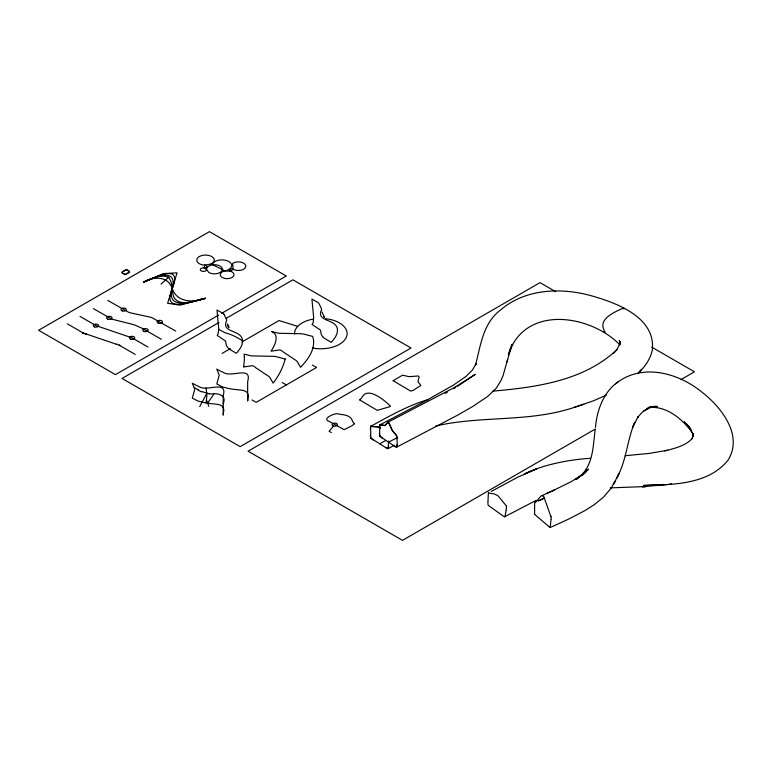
<?xml version="1.0" encoding="UTF-8"?>
<svg xmlns="http://www.w3.org/2000/svg" width="772" height="772" viewBox="0 0 772 772"><rect width="100%" height="100%" fill="white"/><g stroke="black" fill="none" stroke-linecap="round" stroke-linejoin="round"><path stroke-width="1.16" d="M385.604 447.519L370.772 438.1L370.656 426.337M388.557 441.053L388.239 448.58M388.557 445.965L388.142 448.638L385.797 447.625M397.078 438.486C396.441 439.509 399.085 450.24 394.376 446.062L380.056 436.46M397.078 444.469L396.779 447.084L457.526 415.211L472.705 406.516L487.682 396.432L496.135 388.345L500.864 380.779L503.112 375.472L507.609 359.482M370.299 429.01L370.772 426.279L379.042 427.119A6.871 3.87 61.2 0 1 379.602 427.418L380.345 427.939M382.256 438.197L379.583 435.389L379.785 424.918L424.88 401.286L453.531 385.035L466.056 376.389L472.358 370.106L476.025 363.795L475.533 365.05C480.676 345.441 482.954 323.005 500.738 309.852C525.076 288.95 559.98 287.454 589.721 295.319C615.371 302.363 655.592 316.781 652.359 349.706C650.786 357.745 646.241 364.876 640.683 370.763C636.582 374.902 639.67 371.525 641.416 369.315M379.467 427.177L380.22 424.774A3.078 1.669 62.8 0 1 380.461 424.803L384.514 425.594A7.18 3.899 62.8 0 0 384.919 425.42L388.412 422.216L391.558 429.213A9.052 4.912 62.8 0 0 391.925 429.965L395.891 434.723A4.941 2.683 62.8 0 1 396.152 435.003L397.078 438.004M224.034 314.407L226.543 319.425A9.756 7.932 12.7 0 1 226.611 320.737C221.197 331.806 238.181 330.184 241.713 337.586A8.395 7.807 -5.9 0 1 242.495 339.854C243.18 345.065 239.629 349.639 236.348 353.277L229.487 349.233A16.164 9.332 0 0 1 228.319 348.182L227.817 347.612A21.066 12.159 0 0 1 226.167 344.727L225.665 341.427A6.041 3.484 0 0 0 225.327 340.828L217.154 335.395L218.254 333.465L218.688 328.467L217.009 310.035L222.51 313.036A14.388 12.265 -61.9 0 1 224.025 314.416M487.972 501.482L488.387 492.97M487.962 501.993L487.943 503.122A22.05 12.41 61.2 0 0 487.943 503.682L488.136 504.994A1.1 0.618 61.2 0 0 488.367 505.428L503.296 516.101A15.15 8.531 61.2 0 0 503.817 516.458L504.656 516.767M206.114 402.965L206.944 395.071L206.114 387.93M623.93 309.061L623.95 308.366A1.361 0.656 -61.5 0 0 623.583 307.97C615.776 311.531 598.589 318.382 603.801 329.451A25.611 12.391 -61.5 0 1 604.109 330.879L604.437 332.182L605.412 331.999M321.509 309.823C316.115 320.901 333.089 319.27 336.621 326.672A8.395 7.807 -5.9 0 1 337.412 328.94C338.088 334.151 334.537 338.725 331.256 342.363L324.404 338.319A16.164 9.332 0 0 1 323.227 337.267L322.725 336.708M551.073 518.861L551.092 516.69M551.044 519.16L550.195 527.556L569.022 518.909L584.935 510.601L594.372 504.598L603.25 497.361L610.7 488.792L614.966 481.603M506.104 510.36L506.316 508.584M595.154 429.869C593.388 443.167 593.369 457.458 586.189 469.26L586.527 468.749L583.4 473.014L577.263 479.036M506.336 508.41L506.393 507.918A21.114 11.889 61.2 0 0 506.442 507.397L506.364 506.171M506.056 510.842L504.936 516.613A1.621 0.907 61.2 0 1 504.763 516.738M595.463 427.36C597.084 408.977 604.408 389.628 621.084 379.892C646.926 363.921 680.18 374.266 702.115 392.272C721.415 407.288 743.426 435.302 728.102 460.073C708.329 484.864 672.335 484.671 643.53 485.472L663.978 484.459M243.643 366.42L243.556 366.99L252.299 365.706A3.136 1.814 0 0 1 253.708 366.121L255.021 367.086A26.846 15.498 0 0 0 256.053 367.954L268.81 376.408A17.881 10.325 0 0 1 269.91 377.537L273.105 383.086A63.42 60.023 -47.3 0 0 285.235 358.999M223.195 403.852C227.055 395.032 217.936 392.871 211.171 394.029A23.594 18.2 -16.6 0 1 208.971 393.778M506.886 362.242L511.933 344.505L509.665 350.71M508.43 354.473L510.099 349.436M508.352 354.811L512.743 344.389L512.154 345.451C533.664 304.815 593.803 317.379 620.051 345.074M634.738 422.216C627.125 440.301 626.42 460.71 616.818 478.09L619.134 473.197L613.788 483.726M633.966 423.973L632.577 427.418L638.116 416.745L637.576 417.527L642.005 412.46L647.09 408.755L645.778 409.546M199.707 406.661L206.819 393.295M613.402 484.478L615.622 480.473M207.62 403.071L213.863 394.145M333.572 426.038L329.104 431.287L331.333 432.581M613.431 353.566L617.349 349.185C584.674 380.721 536.231 387.341 492.797 391.143M617.349 349.185L616.934 349.648L619.762 343.791L619.819 341.32L620.09 343.154M455.538 386.926L387.727 422.303L384.919 425.42L379.882 424.851M637.807 373.58L640.278 371.158M582.522 475.176L588.418 469.164L584.259 473.323L585.668 472.068L575.487 479.364L582.02 475.07L570.981 481.776L553.167 490.548M161.097 284.144L168.373 277.399C173.507 282.726 171.152 291.034 173.941 297.413C180.745 307.903 196.02 299.478 205.516 298.33C193.762 302.807 176.981 302.749 172.243 288.603C168.267 275.778 153.203 276.279 143.524 282.118L163.288 273.606L177.068 272.834L167.601 303.261L179.934 305.162L205.516 298.33C193.907 301.225 165.671 311.444 172.291 288.13C177.927 266.543 153.194 277.582 143.524 282.118C151.244 279.676 160.325 273.307 168.441 277.447M534.986 502.321L534.639 503.74A25.765 12.835 66 0 0 534.61 504.232L534.6 513.969A1.544 0.772 66 0 0 534.707 514.277M615.583 383.848L618.459 381.638M643.404 411.119L651.336 407.095L657.426 406.497L653.961 406.439L656.789 406.458M122.661 271.802L125.315 270.287A1.602 0.926 0 0 1 125.923 270.142A1.843 1.062 0 0 1 126.444 270.132L126.666 269.988M453.502 388.692L455.538 387.476M457.584 386.261L475.243 374.381L455.007 387.216M218.592 315.101L115.462 374.642L38.6 330.262L209.434 231.639L286.296 276.009L221.709 313.297M218.939 322.522L122.063 378.454L240.179 446.65L411.013 348.018L292.897 279.821L226.235 318.315M222.133 353.402L230.403 348.626M241.79 342.054L279.03 320.544L297.712 326.392M595.395 428.991L402.502 540.361L248.063 451.205L540.024 282.639L555.676 291.681M680.904 379.631L694.453 371.805L651.674 347.101M445.212 393.45L447.287 392.263M491.388 491.359L517.896 477.135L536.212 469.029L524.352 474.037C542.735 464.869 567.912 459.697 590.551 458.298M370.56 426.424C389.233 416.224 407.886 405.464 428.441 399.481M379.602 443.871L385.238 440.783M394.444 445.183L388.142 448.638L385.421 447.403M504.888 516.651L536.029 500.42M388.451 442.221L396.943 437.84M606.367 395.129L593.301 400.871L574.252 407.384C529.457 422.535 481.207 415.423 435.755 426.019M387.679 422.342L388.451 422.236L389.223 423.336L392.485 430.93L396.461 435.389A1.708 0.926 62.8 0 1 396.933 436.412L397.078 438.592M544.163 498.152L538.142 500.912M544.685 498.075L538.644 500.845M547.097 493.318L554.045 490.152L540.95 496.068L535.797 502.147A6.089 3.03 66 0 1 535.478 502.225L535.15 502.263M143.524 282.118C155.886 277.573 183.649 261.718 171.789 289.896C161.763 315.391 194.766 299.526 205.516 298.33M574.252 407.384L583.767 404.316M488.493 492.912L489.651 493.115A22.301 12.555 61.2 0 0 490.953 493.395L494.534 494.012L497.486 495.47A9.553 5.375 61.2 0 1 498.191 496.039L504.28 503.402A22.485 12.661 61.2 0 0 505.245 504.589L506.181 505.747M664.692 450.916L667.693 450.23L649.638 453.367L625.281 455.721M667.693 450.23C675.596 448.03 686.183 445.483 692.223 438.38L691.915 438.805L693.314 435.505L693.217 436.238L692.947 433.748L693.227 434.713L688.981 426.839L691.451 430.535M649.213 406.998L653.16 406.439M396.683 447.142L394.058 445.849M647.882 407.664C666.757 405.059 683.432 419.862 693.478 434.327M669.208 484.256L671.582 483.89M370.772 426.279L372.239 426.511A14.658 8.251 61.2 0 0 373.735 426.684L378 426.752L380.413 427.997M668.021 484.44L642.429 486.746L646.135 486.543M646.039 486.553L610.179 487.875M541.857 495.643L543.237 496.097A2.982 1.486 66 0 1 543.855 496.83L550.378 515.136A7.276 3.619 66 0 0 550.745 515.889L551.034 516.497M550.04 527.566L534.803 514.499M208.98 393.749L201.897 391.587M285.167 358.99L275.893 356.625A17.881 10.325 0 0 0 273.713 356.336L251.933 355.902A17.939 10.354 0 0 1 249.838 355.574L244.106 354.097L244.377 356.625M85.489 333.755L116.987 344.447M127.525 270.229L129.146 271.184A1.853 1.071 0 0 1 129.435 271.59L129.455 271.696A2.287 1.322 0 0 1 129.435 272.053A1.94 1.119 0 0 1 129.156 272.458L125.045 274.658L128.827 272.458A1.737 1.004 0 0 0 129.175 272.024L129.175 271.619A1.65 0.955 0 0 0 128.818 271.194L127.351 270.345A1.64 0.946 0 0 0 126.608 270.142M198.529 389.976L194.419 387.66M312.438 365.098L316.578 367.482L256.188 402.347L252.048 399.954M242.591 340.664L235.74 336.824A45.423 26.229 0 0 0 228.02 333.649A27.937 16.125 0 0 0 226.698 333.234L225.52 332.886A8.328 4.806 0 0 1 224.584 332.539L218.679 329.306M282.243 382.526L286.383 384.91M175.698 331.043L152.345 317.9A17.881 10.325 0 0 0 150.434 317.215L130.063 312.757A17.939 10.354 0 0 1 128.258 312.052L107.752 300.404M161.377 339.304L142.173 328.303L134.511 324.944A27.3 15.758 0 0 0 131.433 324.066L112.085 319.203L93.431 308.675M147.983 347.043L132.089 337.856L95.94 325.591L80.037 316.404M119.313 345.229L135.216 354.416M67.27 323.777L83.164 332.964M373.223 440.001L370.907 438.284M122.459 273.153L124.89 274.359L122.343 273.066A1.882 1.09 0 0 1 122.044 272.661A2.084 1.206 0 0 1 122.044 272.198A1.862 1.071 0 0 1 122.333 271.792M684.233 421.541L690.708 428.933M687.128 424.6L686.742 424.175L689.367 427.427M323.979 316.694L324.51 317.36L322.03 312.052M229.072 327.608L227.364 323.941M370.772 438.1L370.299 435.254M379.921 436.276L379.467 433.43M227.914 325.581L228.647 326.99L227.605 324.684M206.413 399.828L208.836 406.323M620.119 343.115L619.491 341.234L620.36 344.032L619.221 340.346M126.56 269.988A1.853 1.071 0 0 1 127.399 270.219M126.473 269.978A2.113 1.226 0 0 0 125.875 269.988A1.853 1.071 0 0 0 125.17 270.161L122.555 271.879A1.612 0.936 0 0 0 122.304 272.226A1.814 1.052 0 0 0 122.304 272.632A1.631 0.946 0 0 0 122.565 272.979M244.377 356.635A17.225 2.297 -79.6 0 1 243.672 366.382M325.668 318.701A26.287 15.17 0 0 1 346.242 337.47A26.287 15.17 0 0 1 312.342 347.979M294.547 334.054A26.287 15.17 0 0 1 312.689 319.193M321.499 309.823A9.756 7.903 14.6 0 0 321.432 308.51L318.942 303.493A14.234 12.159 -60.6 0 0 317.755 302.363L311.917 299.121L313.596 316.665A11.937 1.785 84.5 0 1 313.567 319.019L313.056 322.928L312.062 324.481L320.235 329.914A6.041 3.484 0 0 1 320.573 330.512L321.075 333.813A21.066 12.159 0 0 0 322.735 336.698M201.55 391.858A42.962 25.196 -0.6 0 1 198.163 390.207M313.644 342.102C313.644 352.061 307.082 360.408 300.569 367.298L297.365 361.74A17.881 10.325 0 0 0 296.265 360.611L283.517 352.167A26.846 15.498 0 0 1 282.475 351.299L281.162 350.334A3.136 1.814 0 0 0 279.753 349.919L271.011 351.192C274.629 345.933 280.178 334.932 271.561 331.487L277.302 332.973A17.939 10.354 0 0 0 279.387 333.301L301.167 333.736A17.881 10.325 0 0 1 303.357 334.025L312.621 336.389A17.438 13.886 -63.6 0 1 313.644 342.102M354.416 423.76L352.293 425.546L344.177 429.676L328.795 421.213C321.557 419.003 335.135 412.364 338.503 413.937A15.199 8.772 0 0 0 340.597 414.4C345.373 414.805 351.173 415.934 352.582 421.309A14.658 8.463 0 0 0 353.479 422.564L354.416 423.76M223.735 410.289L223.195 415.143L223.195 395.737C227.962 379.158 206.278 392.514 198.713 386.376A17.939 10.354 0 0 1 196.918 385.682L192.305 383.211L194.766 389.271L192.305 398.072L196.918 400.533A17.939 10.354 0 0 0 198.713 401.237L204.802 402.733A53.393 30.832 0 0 0 211.026 403.64C215.542 404.316 224.083 403.611 223.735 410.289M248.198 396.161L247.658 401.015L247.658 381.619C252.425 365.031 230.741 378.386 223.176 372.249A17.939 10.354 0 0 1 221.381 371.554L216.768 369.084L219.238 375.153L216.768 383.945L221.381 386.415A17.939 10.354 0 0 0 223.176 387.11L229.265 388.615A53.393 30.832 0 0 0 235.489 389.522C240.005 390.198 248.545 389.484 248.198 396.161M82.565 332.935L83.772 332.964L82.565 332.935M84.891 333.726L86.097 333.755L84.891 333.726M116.379 344.418L117.595 344.447L116.389 344.389M118.705 345.209L119.921 345.238L118.714 345.18M167.775 277.37L168.981 277.428L167.785 277.322M210.959 264.265L212.3 264.381A9.814 5.665 0 0 1 222.201 259.855A9.814 5.665 0 0 1 231.619 264.709A9.814 5.665 0 0 1 224.97 270.904A6.9 3.985 0 0 0 221.275 276.801A6.9 3.985 0 0 0 232.092 277.447A6.9 3.985 0 0 0 230.567 271.233A2.152 1.235 0 0 1 229.931 269.409A2.152 1.235 0 0 1 233.134 269.274A7.459 4.304 0 0 0 243.817 269.119A7.459 4.304 0 0 0 243.276 262.962A7.459 4.304 0 0 0 232.633 263.416L233.134 269.274L230.567 271.233L224.97 270.904L211.2 263.995L204.754 265.182A8.781 5.066 0 0 1 197.265 258.408A8.781 5.066 0 0 1 210.534 255.976A8.781 5.066 0 0 1 211.2 263.995L210.968 264.236M359.752 399.944L377.238 410.357L390.188 406.574A1.361 0.782 0 0 0 390.352 405.966C384.581 400.504 367.588 385.662 361.788 397.715A25.611 14.784 0 0 1 360.717 398.854L359.752 399.944M393.141 380.673L410.617 391.076L412.991 390.497L420.856 385.45L417.932 381.677L419.119 376.89L418.27 375.964L409.266 376.678L402.55 375.192L393.141 380.673M204.754 265.182L204.069 267.865A3.107 1.795 0 0 0 200.363 269.409A3.107 1.795 0 0 0 203.345 271.406A3.107 1.795 0 0 0 206.549 269.524A7.913 4.564 0 0 1 216.237 264.854A7.913 4.564 0 0 1 221.361 271.512A7.913 4.564 0 0 1 208.855 272.526L206.549 269.524L204.069 267.865A2.345 1.361 0 0 0 206.867 266.726A2.345 1.361 0 0 0 204.754 265.182M125.103 273.877L125.103 273.877M125.614 273.577L125.614 273.577M126.125 273.278L126.125 273.278M333.359 425.97A2.683 1.544 0 0 0 337.432 424.687A2.683 1.544 0 0 0 333.475 423.288A2.683 1.544 0 0 0 333.359 425.97M94.551 326.903A2.683 1.544 0 0 0 98.623 325.62A2.683 1.544 0 0 0 94.657 324.23A2.683 1.544 0 0 0 94.551 326.903M130.69 339.178A2.683 1.544 0 0 0 134.762 337.895A2.683 1.544 0 0 0 130.806 336.495A2.683 1.544 0 0 0 130.69 339.178M107.935 319.174A2.683 1.544 0 0 0 112.008 317.89A2.683 1.544 0 0 0 108.051 316.501A2.683 1.544 0 0 0 107.935 319.174M144.075 331.449A2.683 1.544 0 0 0 148.156 330.165A2.683 1.544 0 0 0 144.19 328.766A2.683 1.544 0 0 0 144.075 331.449M158.395 323.178A2.683 1.544 0 0 0 162.467 321.895A2.683 1.544 0 0 0 158.511 320.505A2.683 1.544 0 0 0 158.395 323.178M122.256 310.913A2.683 1.544 0 0 0 126.328 309.63A2.683 1.544 0 0 0 122.372 308.231A2.683 1.544 0 0 0 122.256 310.913"/></g></svg>
